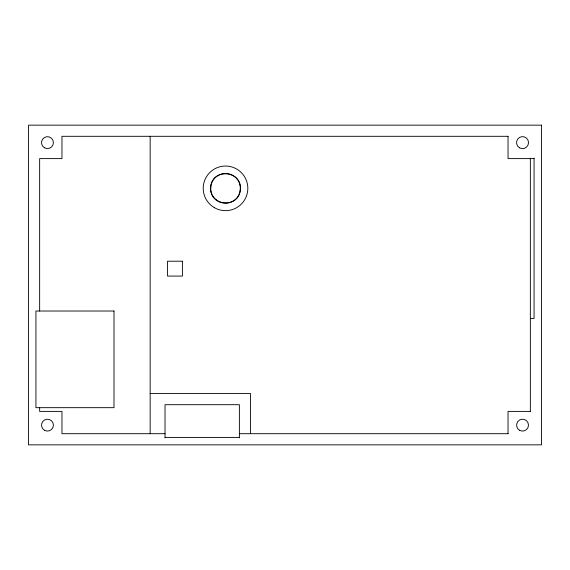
<?xml version="1.0" encoding="UTF-8"?>
<svg xmlns="http://www.w3.org/2000/svg" width="570" height="570" viewBox="0 0 570 570"><rect width="100%" height="100%" fill="white"/><g stroke="black" fill="none" stroke-linecap="round" stroke-linejoin="round"><path stroke-width="0.85" d="M508.091 136.301L61.959 136.301L61.959 158.61L39.651 158.61L39.651 311.02M534.069 158.61L508.041 158.61L508.041 136.301M530.349 318.459L534.069 318.459L534.069 158.147M150.159 393.549L250.529 393.549L250.529 433.699M530.349 411.39L508.041 411.39L508.041 433.699M165.029 433.699L61.959 433.699L61.959 411.39L39.651 411.39L39.651 407.671M239.379 433.699L508.141 433.699M165.029 437.411L239.379 437.411M530.349 158.147L530.349 411.433M239.379 437.867L239.379 404.7L165.029 404.7L165.029 437.867M150.159 136.301L150.159 433.699M210.736 187.316C208.898 206.596 239.443 208.713 240.312 189.383C242.143 170.095 211.598 167.979 210.736 187.316M541.5 125.151L28.5 125.151L28.5 444.849L541.5 444.849L541.5 125.151M182.4 261.21L167.53 261.21L167.53 276.079L182.4 276.079L182.4 261.21M114 311.02L35.931 311.02L35.931 407.671L114 407.671L114 311.02M519.541 147.822A5.999 5.999 0 0 0 528.54 142.621A5.999 5.999 0 0 0 519.541 137.427A5.999 5.999 0 0 0 519.541 147.822M519.569 430.3A5.949 5.949 0 0 0 528.49 425.149A5.949 5.949 0 0 0 519.569 419.997A5.949 5.949 0 0 0 519.569 430.3M44.481 430.3A5.949 5.949 0 0 0 53.409 425.149A5.949 5.949 0 0 0 44.481 419.997A5.949 5.949 0 0 0 44.481 430.3M44.481 147.773A5.949 5.949 0 0 0 53.409 142.621A5.949 5.949 0 0 0 44.481 137.47A5.949 5.949 0 0 0 44.481 147.773M214.37 207.665A22.301 22.301 0 0 0 247.829 188.349A22.301 22.301 0 0 0 214.37 169.034A22.301 22.301 0 0 0 214.37 207.665M216.165 199.906A14.87 14.87 0 0 0 240.205 190.672A14.87 14.87 0 0 0 220.191 174.463A14.87 14.87 0 0 0 216.165 199.906"/></g></svg>
